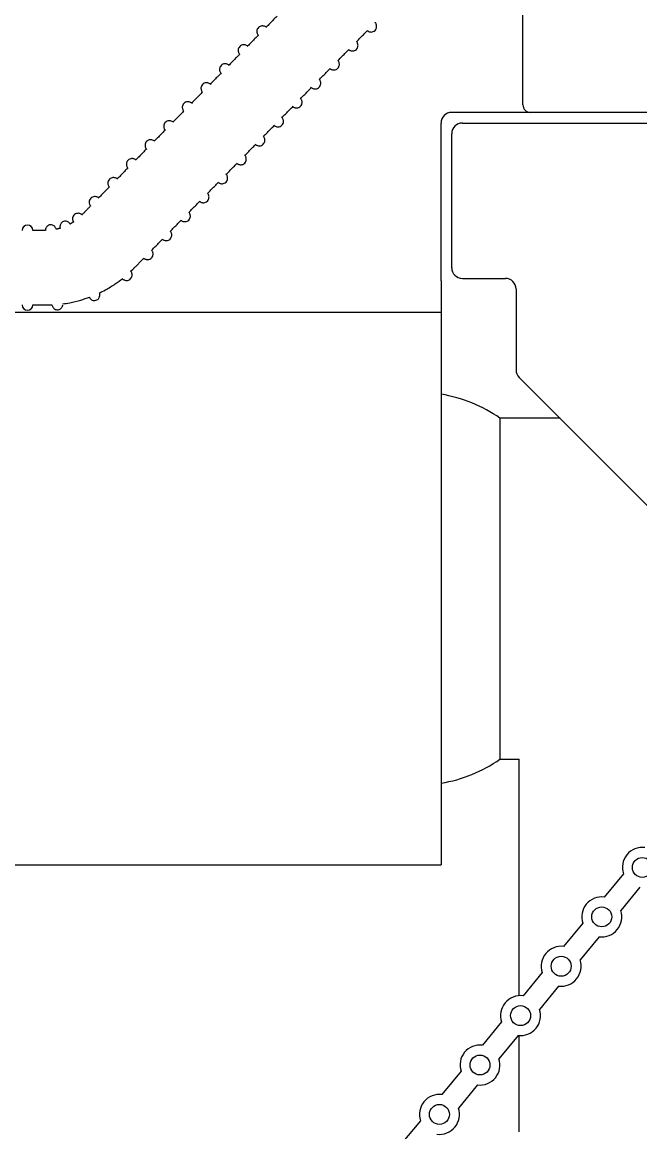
# Model space of a CAD drawing. Header units: inches. Extents: x -0.8 to 20, y 3.1 to 20.9.
# Drawn here: x 4.036 to 6.451, y 14.029 to 18.368 of the extents above; entities that cross this region are included whole.
import ezdxf

# ---------------------------------------------------------------- set-up
doc = ezdxf.new("R2010")
doc.units = ezdxf.units.IN
doc.header["$MEASUREMENT"] = 0
doc.header["$PDSIZE"] = -1
doc.layers.add('DIM', color=1, linetype='Continuous')
doc.styles.add('SLDTEXTSTYLE0', font='ARIAL.TTF', dxfattribs={"width": 0.7})
doc.dimstyles.new('SLDDIMSTYLE0', dxfattribs={"dimtxt": 0.15, "dimasz": 0.15, "dimexe": 0, "dimexo": 0.0625, "dimgap": 0.0375, "dimtad": 0, "dimtih": 1, "dimtoh": 1, "dimdec": 3, "dimlfac": 3, "dimrnd": 1e-09, "dimzin": 12, "dimdsep": 46, "dimtxsty": 'SLDTEXTSTYLE0', "dimsah": 1, "dimcen": 0.09, "dimadec": 0, "dimazin": 0, "dimtfac": 1, "dimtdec": 3, "dimtofl": 0, "dimtmove": 0, "dimatfit": 3, "dimfxl": 0, "dimtolj": 1, "dimtzin": 12, "dimarcsym": 0})

# ---------------------------------------------------------------- blocks, each defined once
blk = doc.blocks.new('*D7')
at = {"layer": 'DEFPOINTS', "color": 0}
for p in [(6.1427, 19.2018), (-0.4492, 13.7247), (5.5091, 13.7247)]:
    blk.add_point(p, dxfattribs=at)
at = {"layer": 'DIM', "color": 0, "lineweight": -2}
for p, q in [((6.0802, 19.2018), (-0.4492, 19.2018)), ((-0.4492, 19.0518), (-0.4492, 16.5783)), ((-0.4492, 13.8747), (-0.4492, 16.3482)), ((5.4466, 13.7247), (-0.4492, 13.7247))]:
    blk.add_line(p, q, dxfattribs=at)
at = {"layer": 'DIM', "color": 0}
for points in [[(-0.4742, 19.0518), (-0.4242, 19.0518), (-0.4492, 19.2018)], [(-0.4742, 13.8747), (-0.4242, 13.8747), (-0.4492, 13.7247)]]:
    blk.add_solid(points, dxfattribs=at)
at = {"layer": 'DIM', "color": 0, "insert": (-0.4492, 16.5408), "char_height": 0.15, "attachment_point": 2, "style": 'SLDTEXTSTYLE0'}
blk.add_mtext('\\A1;16 7/16', dxfattribs=at)
blk = doc.blocks.new('*D10')
at = {"layer": 'DEFPOINTS', "color": 0}
for p in [(1.1436, 20.581), (11.5901, 18.896), (1.1436, 16.5215)]:
    blk.add_point(p, dxfattribs=at)
at = {"layer": 'DIM', "color": 0, "lineweight": -2}
for p, q in [((1.1436, 16.584), (1.1436, 20.581)), ((1.2936, 20.581), (5.8944, 20.581)), ((11.4401, 20.581), (6.8393, 20.581)), ((11.5901, 18.9585), (11.5901, 20.581))]:
    blk.add_line(p, q, dxfattribs=at)
at = {"layer": 'DIM', "color": 0}
for points in [[(1.2936, 20.606), (1.2936, 20.556), (1.1436, 20.581)], [(11.4401, 20.606), (11.4401, 20.556), (11.5901, 20.581)]]:
    blk.add_solid(points, dxfattribs=at)
at = {"layer": 'DIM', "color": 0, "insert": (6.3668, 20.6586), "char_height": 0.15, "attachment_point": 2, "style": 'SLDTEXTSTYLE0'}
blk.add_mtext('\\A1;31 5/16 MAX.', dxfattribs=at)

msp = doc.modelspace()

# ---------------------------------------------------------------- linework, layer by layer
at = {"color": 7, "linetype": 'Continuous', "lineweight": 15}
for p, q in [((5.994027, 18.051749), (5.994027, 18.89601)), ((5.994027, 18.045083), (5.994027, 18.051749)), ((6.023961, 18.01515), (5.715894, 18.01515)), ((7.68926, 18.01515), (6.023961, 18.01515)), ((5.674227, 17.365816), (5.674227, 17.973483)), ((5.75756, 17.973483), (6.872561, 17.973483)), ((5.715894, 17.407483), (5.715894, 17.931817)), ((5.674227, 17.355816), (5.674227, 17.365816)), ((5.75756, 17.365816), (5.925894, 17.365816)), ((5.674227, 17.355816), (5.674227, 16.856582)), ((5.96756, 17.32415), (5.96756, 17.008075)), ((5.979764, 16.978612), (6.539357, 16.41902)), ((5.674227, 16.856582), (5.674227, 15.072405)), ((5.90456, 16.819072), (5.90456, 15.485739)), ((5.97956, 14.561), (5.97956, 15.485739)), ((6.387085, 15.037794), (6.312331, 14.946844)), ((6.451464, 14.98488), (6.376709, 14.89393)), ((6.228343, 14.84466), (6.153589, 14.75371)), ((6.292721, 14.791745), (6.217967, 14.700795)), ((6.069601, 14.651525), (5.994847, 14.560575)), ((6.133979, 14.598611), (6.059225, 14.507661)), ((5.910858, 14.458391), (5.836104, 14.367441)), ((5.975237, 14.405477), (5.900482, 14.314527)), ((5.97956, 14.028739), (5.97956, 14.405052)), ((5.752116, 14.265256), (5.677362, 14.174306)), ((5.816494, 14.212342), (5.74174, 14.121392)), ((5.593374, 14.072122), (5.51862, 13.981172))]:
    msp.add_line(p, q, dxfattribs=at)
for centre in [(6.461269, 15.062429), (6.302526, 14.869295), (6.143784, 14.67616), (5.985042, 14.483026), (5.826299, 14.289892), (5.667557, 14.096757)]:
    msp.add_circle(centre, 0.039, dxfattribs=at)
for centre, radius, start, end in [((5.715894, 17.973483), 0.041667, 90, 180), ((6.02396, 18.045083), 0.029933, 180, 270), ((5.75756, 17.931816), 0.041667, 90, 180), ((4.056417, 17.553756), 0.020833, 0, 180), ((5.75756, 17.407483), 0.041667, 180, 270), ((5.925894, 17.32415), 0.041667, 0, 90), ((4.056417, 17.262089), 0.020833, 180, 0), ((6.009227, 17.008075), 0.041667, 180, 225), ((5.582584, 16.357838), 0.5625, 55.082025, 80.623477), ((5.582584, 15.946973), 0.5625, 279.376523, 304.917975), ((6.461269, 15.062429), 0.078167, 82.793986, 198.370589), ((6.302526, 14.869295), 0.078167, 82.793986, 198.370589), ((6.302526, 14.869295), 0.078167, 262.793986, 18.370589), ((6.143784, 14.67616), 0.078167, 82.793986, 198.370589), ((6.143784, 14.67616), 0.078167, 262.793986, 18.370589), ((5.985042, 14.483026), 0.078167, 82.793986, 198.370589), ((5.985042, 14.483026), 0.078167, 262.793986, 18.370589), ((5.826299, 14.289892), 0.078167, 82.793986, 198.370589), ((5.826299, 14.289892), 0.078167, 262.793986, 18.370589), ((5.667557, 14.096757), 0.078167, 82.793986, 198.370589), ((5.667557, 14.096757), 0.078167, 262.793986, 18.370589)]:
    msp.add_arc(centre, radius, start, end, dxfattribs=at)
for points in [[(5.032661, 18.391717), (4.988948, 18.347217)], [(4.959806, 18.31755), (4.916093, 18.27305)], [(5.34273, 18.29116), (5.386443, 18.33566)], [(4.886951, 18.243383), (4.843238, 18.198883)], [(5.269875, 18.216993), (5.313588, 18.261493)], [(5.19702, 18.142826), (5.240733, 18.187326)], [(4.814096, 18.169216), (4.770383, 18.124716)], [(4.741241, 18.095049), (4.697528, 18.050549)], [(5.124165, 18.068659), (5.167878, 18.113159)], [(4.668386, 18.020882), (4.624673, 17.976382)], [(5.05131, 17.994492), (5.095023, 18.038992)], [(4.978455, 17.920325), (5.022168, 17.964825)], [(4.595531, 17.946715), (4.551818, 17.902214)], [(4.9056, 17.846158), (4.949313, 17.890658)], [(4.522676, 17.872547), (4.478963, 17.828047)], [(4.449821, 17.798381), (4.406108, 17.75388)], [(4.832745, 17.771991), (4.876458, 17.816491)], [(4.376967, 17.724214), (4.333254, 17.679714)], [(4.75989, 17.697824), (4.803603, 17.742324)], [(4.687035, 17.623657), (4.730748, 17.668157)], [(4.304112, 17.650047), (4.268548, 17.613842)], [(4.237458, 17.587155), (4.222479, 17.578122)], [(4.61418, 17.54949), (4.657893, 17.59399)], [(4.126805, 17.553756), (4.077251, 17.553756)], [(4.184798, 17.56185), (4.167784, 17.557847)], [(4.541325, 17.475323), (4.585038, 17.519823)], [(4.47278, 17.405544), (4.512183, 17.445656)], [(4.459862, 17.39288), (4.47278, 17.405544)], [(4.87856, 17.232405), (2.655227, 17.232405)], [(4.077251, 17.262089), (4.130503, 17.262089)], [(4.130503, 17.262089), (4.153046, 17.262618)], [(5.674227, 17.232405), (4.87856, 17.232405)], [(6.139305, 16.819072), (5.90456, 16.819072)], [(5.90456, 15.485739), (5.97956, 15.485739)], [(1.726894, 15.072405), (4.87856, 15.072405)], [(4.87856, 15.072405), (5.674227, 15.072405)]]:
    msp.add_open_spline(points, degree=1, dxfattribs=at)
for points, knots in [([(5.385554, 18.334376), (5.386501, 18.333745), (5.388614, 18.332335), (5.392276, 18.330769), (5.397887, 18.329295), (5.405242, 18.329513), (5.412897, 18.332684), (5.418851, 18.338711), (5.421814, 18.345876), (5.422236, 18.352387), (5.42125, 18.357614), (5.419558, 18.361879), (5.417998, 18.364871), (5.416605, 18.366867), (5.416113, 18.367572)], [0, 0, 0, 0, 0.08358357, 0.18641954, 0.27089703, 0.35180686, 0.43697807, 0.52380282, 0.60437827, 0.67403489, 0.74271362, 0.82510642, 0.9381979, 1, 1, 1, 1]), ([(4.990199, 18.34849), (4.98966, 18.348816), (4.987488, 18.350092), (4.984112, 18.351834), (4.977534, 18.353624), (4.969812, 18.353295), (4.962192, 18.349986), (4.956354, 18.343873), (4.953518, 18.33671), (4.953175, 18.330254), (4.954197, 18.32507), (4.955926, 18.320823), (4.957251, 18.318236), (4.958377, 18.316612), (4.958588, 18.31631)], [0.640708819, 0.640708819, 0.640708819, 0.640708819, 0.65797084, 0.710110845, 0.744763214, 0.774442111, 0.805718852, 0.837537725, 0.866821705, 0.892280343, 0.917515944, 0.948157502, 0.990323803, 1, 1, 1, 1]), ([(4.917344, 18.274323), (4.916805, 18.274649), (4.914633, 18.275925), (4.911257, 18.277667), (4.904679, 18.279457), (4.896958, 18.279128), (4.889337, 18.275819), (4.8835, 18.269706), (4.880663, 18.262543), (4.88032, 18.256087), (4.881343, 18.250902), (4.883071, 18.246656), (4.884396, 18.244068), (4.885522, 18.242445), (4.885733, 18.242142)], [0.640707494, 0.640707494, 0.640707494, 0.640707494, 0.657970374, 0.710111109, 0.744763021, 0.774442388, 0.805719199, 0.837538144, 0.866821886, 0.892278384, 0.917515826, 0.948158039, 0.990323781, 1, 1, 1, 1]), ([(5.312699, 18.260209), (5.313646, 18.259577), (5.315759, 18.258168), (5.319421, 18.256601), (5.325032, 18.255129), (5.332388, 18.255346), (5.340042, 18.258517), (5.345996, 18.264544), (5.348959, 18.271709), (5.349381, 18.27822), (5.348395, 18.283447), (5.346704, 18.287712), (5.345143, 18.290704), (5.34375, 18.292699), (5.343258, 18.293405)], [0, 0, 0, 0, 0.08358384, 0.18642013, 0.27089695, 0.35180556, 0.43697704, 0.52380279, 0.60437849, 0.67403534, 0.74271292, 0.82510757, 0.93819941, 1, 1, 1, 1]), ([(4.844489, 18.200156), (4.84395, 18.200482), (4.841778, 18.201758), (4.838402, 18.2035), (4.831824, 18.20529), (4.824103, 18.204961), (4.816482, 18.201652), (4.810645, 18.195539), (4.807808, 18.188376), (4.807465, 18.18192), (4.808488, 18.176735), (4.810216, 18.172489), (4.811541, 18.169901), (4.812668, 18.168278), (4.812878, 18.167975)], [0.64070696, 0.64070696, 0.64070696, 0.64070696, 0.657970139, 0.710110783, 0.744763213, 0.774442162, 0.805718957, 0.837537886, 0.866821917, 0.892278402, 0.917515832, 0.948157443, 0.990323786, 1, 1, 1, 1]), ([(5.239844, 18.186042), (5.240791, 18.18541), (5.242904, 18.184001), (5.246566, 18.182434), (5.252177, 18.180962), (5.259533, 18.18118), (5.267187, 18.184351), (5.273141, 18.190377), (5.276103, 18.197542), (5.276526, 18.204053), (5.27554, 18.209281), (5.273849, 18.213544), (5.272288, 18.216537), (5.270895, 18.218533), (5.270404, 18.219238)], [0, 0, 0, 0, 0.0835837, 0.18642148, 0.27089816, 0.351807, 0.43697835, 0.5237984, 0.60438088, 0.67403053, 0.74271429, 0.82510528, 0.93819801, 1, 1, 1, 1]), ([(5.166989, 18.111875), (5.167936, 18.111243), (5.170049, 18.109834), (5.173711, 18.108267), (5.179322, 18.106795), (5.186678, 18.107012), (5.194332, 18.110184), (5.200286, 18.11621), (5.203249, 18.123375), (5.203671, 18.129886), (5.202685, 18.135114), (5.200993, 18.139377), (5.199433, 18.14237), (5.198041, 18.144366), (5.197549, 18.145071)], [0, 0, 0, 0, 0.08358418, 0.18642051, 0.27089737, 0.35180637, 0.43697873, 0.52379896, 0.60438078, 0.67403157, 0.74271537, 0.82510509, 0.93819958, 1, 1, 1, 1]), ([(4.771635, 18.12599), (4.771096, 18.126316), (4.768923, 18.127592), (4.765547, 18.129333), (4.758969, 18.131123), (4.751247, 18.130795), (4.743627, 18.127485), (4.73779, 18.121372), (4.734953, 18.114209), (4.73461, 18.107753), (4.735633, 18.102568), (4.737361, 18.098321), (4.738686, 18.095736), (4.739813, 18.094111), (4.740023, 18.093808)], [0.640701962, 0.640701962, 0.640701962, 0.640701962, 0.657970524, 0.710110724, 0.744762495, 0.774441732, 0.805719126, 0.837538088, 0.866819858, 0.892278524, 0.917515937, 0.948157543, 0.990322912, 1, 1, 1, 1]), ([(4.69878, 18.051822), (4.698241, 18.052149), (4.696068, 18.053425), (4.692692, 18.055166), (4.686114, 18.056956), (4.678392, 18.056628), (4.670772, 18.053317), (4.664935, 18.047205), (4.662098, 18.040042), (4.661755, 18.033586), (4.662778, 18.028401), (4.664506, 18.024156), (4.665831, 18.021568), (4.666958, 18.019945), (4.667168, 18.019642)], [0.640702521, 0.640702521, 0.640702521, 0.640702521, 0.657970869, 0.710111111, 0.744762959, 0.774442152, 0.805719941, 0.837538874, 0.866820393, 0.892279074, 0.917516498, 0.948157439, 0.990323181, 1, 1, 1, 1]), ([(5.094134, 18.037709), (5.095081, 18.037077), (5.097194, 18.035667), (5.100856, 18.0341), (5.106467, 18.032628), (5.113823, 18.032845), (5.121477, 18.036017), (5.127431, 18.042043), (5.130394, 18.049208), (5.130816, 18.055719), (5.12983, 18.060947), (5.128139, 18.06521), (5.126578, 18.068203), (5.125186, 18.070199), (5.124694, 18.070904)], [0, 0, 0, 0, 0.08358544, 0.18642163, 0.27089837, 0.35180727, 0.43697829, 0.52379943, 0.60438099, 0.67403175, 0.74271419, 0.82510523, 0.93819957, 1, 1, 1, 1]), ([(4.625925, 17.977655), (4.625386, 17.977981), (4.623213, 17.979257), (4.619837, 17.980999), (4.613259, 17.982789), (4.605538, 17.982461), (4.597917, 17.979151), (4.59208, 17.973038), (4.589243, 17.965875), (4.5889, 17.959419), (4.589923, 17.954235), (4.591651, 17.949988), (4.592976, 17.947401), (4.594103, 17.945778), (4.594313, 17.945475)], [0.640702782, 0.640702782, 0.640702782, 0.640702782, 0.657971026, 0.710110602, 0.744762972, 0.77444182, 0.805718538, 0.837537513, 0.866821536, 0.892280207, 0.917515838, 0.948157456, 0.990323788, 1, 1, 1, 1]), ([(5.021279, 17.963542), (5.022226, 17.96291), (5.024339, 17.961501), (5.028001, 17.959932), (5.033612, 17.958461), (5.040968, 17.958678), (5.048622, 17.96185), (5.054576, 17.967877), (5.057539, 17.975041), (5.057961, 17.981552), (5.056975, 17.98678), (5.055284, 17.991043), (5.053723, 17.994036), (5.052331, 17.996032), (5.051839, 17.996737)], [0, 0, 0, 0, 0.08358392, 0.18642138, 0.27089813, 0.35180777, 0.43697919, 0.52380413, 0.60438058, 0.67403028, 0.74271409, 0.82510362, 0.93819797, 1, 1, 1, 1]), ([(4.948424, 17.889374), (4.949371, 17.888743), (4.951484, 17.887334), (4.955146, 17.885765), (4.960757, 17.884293), (4.968113, 17.884511), (4.975767, 17.887682), (4.981721, 17.89371), (4.984684, 17.900874), (4.985106, 17.907385), (4.98412, 17.912613), (4.982429, 17.916876), (4.980868, 17.919869), (4.979476, 17.921865), (4.978984, 17.92257)], [0, 0, 0, 0, 0.08358392, 0.18642141, 0.27089844, 0.35180698, 0.43697923, 0.52380418, 0.60437982, 0.67403658, 0.74271407, 0.8251052, 0.93819956, 1, 1, 1, 1]), ([(4.553069, 17.903488), (4.552531, 17.903814), (4.550358, 17.905091), (4.546982, 17.906833), (4.540404, 17.908621), (4.532683, 17.908294), (4.525062, 17.904984), (4.519225, 17.898871), (4.516388, 17.891708), (4.516045, 17.885252), (4.517068, 17.880068), (4.518796, 17.875821), (4.520121, 17.873234), (4.521248, 17.871611), (4.521458, 17.871308)], [0.640704168, 0.640704168, 0.640704168, 0.640704168, 0.657971038, 0.710111674, 0.744763164, 0.774442321, 0.805719047, 0.837537968, 0.866821679, 0.892280331, 0.917515944, 0.948158123, 0.990323806, 1, 1, 1, 1]), ([(4.480215, 17.829321), (4.479676, 17.829647), (4.477503, 17.830923), (4.474127, 17.832666), (4.467549, 17.834454), (4.459828, 17.834126), (4.452207, 17.830817), (4.44637, 17.824704), (4.443533, 17.817541), (4.44319, 17.811085), (4.444213, 17.805901), (4.445941, 17.801654), (4.447266, 17.799067), (4.448393, 17.797443), (4.448603, 17.797141)], [0.640703769, 0.640703769, 0.640703769, 0.640703769, 0.657970563, 0.710111187, 0.744763204, 0.774441952, 0.805718672, 0.837537586, 0.866821282, 0.892280322, 0.917515927, 0.948157513, 0.990323808, 1, 1, 1, 1]), ([(4.875569, 17.815207), (4.876517, 17.814576), (4.87863, 17.813167), (4.882291, 17.811598), (4.887902, 17.810126), (4.895258, 17.810344), (4.902912, 17.813515), (4.908866, 17.819543), (4.911829, 17.826707), (4.912251, 17.833218), (4.911266, 17.838445), (4.909574, 17.842709), (4.908013, 17.845702), (4.906621, 17.847698), (4.906129, 17.848403)], [0, 0, 0, 0, 0.08358375, 0.18642268, 0.27089926, 0.35180801, 0.43697925, 0.52380403, 0.60438032, 0.67403588, 0.74271459, 0.82510555, 0.93819798, 1, 1, 1, 1]), ([(4.40736, 17.755154), (4.406821, 17.75548), (4.404648, 17.756756), (4.401272, 17.758498), (4.394694, 17.760288), (4.386973, 17.759959), (4.379352, 17.75665), (4.373515, 17.750537), (4.370678, 17.743374), (4.370335, 17.736917), (4.371358, 17.731733), (4.373086, 17.727487), (4.374411, 17.724899), (4.375538, 17.723276), (4.375748, 17.722973)], [0.640703325, 0.640703325, 0.640703325, 0.640703325, 0.657970701, 0.710111304, 0.744763113, 0.774442431, 0.805718837, 0.837537738, 0.866821725, 0.892280361, 0.917515956, 0.948157527, 0.990323807, 1, 1, 1, 1]), ([(4.802714, 17.74104), (4.803662, 17.740408), (4.805775, 17.738999), (4.809437, 17.737432), (4.815047, 17.735959), (4.822403, 17.736177), (4.830057, 17.739348), (4.836011, 17.745375), (4.838974, 17.75254), (4.839396, 17.759051), (4.83841, 17.764278), (4.836719, 17.768543), (4.835158, 17.771535), (4.833766, 17.77353), (4.833274, 17.774236)], [0, 0, 0, 0, 0.08358377, 0.18641978, 0.27089731, 0.35180606, 0.43697777, 0.52380285, 0.60437818, 0.67403484, 0.7427136, 0.82510644, 0.93819797, 1, 1, 1, 1]), ([(4.334504, 17.680987), (4.333965, 17.681313), (4.331793, 17.682589), (4.328417, 17.684331), (4.321839, 17.686121), (4.314118, 17.685792), (4.306497, 17.682483), (4.30066, 17.67637), (4.297823, 17.669206), (4.29748, 17.662751), (4.298503, 17.657566), (4.300231, 17.65332), (4.301556, 17.650732), (4.302683, 17.649109), (4.302893, 17.648806)], [0.640706892, 0.640706892, 0.640706892, 0.640706892, 0.657969961, 0.710110646, 0.744762516, 0.774441883, 0.805718642, 0.837537603, 0.866821332, 0.892277813, 0.917515233, 0.948157443, 0.990323171, 1, 1, 1, 1]), ([(4.729859, 17.666873), (4.730807, 17.666241), (4.73292, 17.664832), (4.736582, 17.663265), (4.742192, 17.661793), (4.749548, 17.662009), (4.757203, 17.665181), (4.763156, 17.671208), (4.766119, 17.678373), (4.766541, 17.684884), (4.765556, 17.690111), (4.763864, 17.694376), (4.762303, 17.697367), (4.760911, 17.699363), (4.760419, 17.700069)], [0, 0, 0, 0, 0.083584, 0.18642021, 0.27089719, 0.35180562, 0.43697693, 0.52380299, 0.60437854, 0.67403539, 0.74271299, 0.82510765, 0.9381995, 1, 1, 1, 1]), ([(4.269626, 17.61494), (4.269502, 17.615028), (4.267903, 17.616167), (4.265242, 17.6179), (4.259064, 17.620324), (4.251515, 17.620835), (4.243796, 17.618544), (4.237305, 17.613308), (4.23357, 17.606574), (4.232425, 17.600149), (4.232847, 17.594905), (4.234054, 17.590637), (4.235079, 17.588087), (4.235889, 17.586631), (4.236065, 17.586315)], [0.527731633, 0.527731633, 0.527731633, 0.527731633, 0.53390968, 0.607271636, 0.656628881, 0.69693081, 0.740066367, 0.784336239, 0.826062123, 0.861447265, 0.895280358, 0.933118737, 0.985512747, 1, 1, 1, 1]), ([(4.657004, 17.592706), (4.657952, 17.592074), (4.660065, 17.590665), (4.663727, 17.589098), (4.669337, 17.587626), (4.676693, 17.587844), (4.684348, 17.591014), (4.690301, 17.597041), (4.693264, 17.604206), (4.693686, 17.610717), (4.692701, 17.615944), (4.691009, 17.620209), (4.689448, 17.6232), (4.688056, 17.625197), (4.687564, 17.625902)], [0, 0, 0, 0, 0.08358381, 0.18641989, 0.27089799, 0.35180679, 0.43697531, 0.52380029, 0.60438265, 0.67403225, 0.74271103, 0.82510395, 0.93819555, 1, 1, 1, 1]), ([(4.167196, 17.561176), (4.167155, 17.561308), (4.166901, 17.562133), (4.165639, 17.564996), (4.162675, 17.569177), (4.157451, 17.573252), (4.150517, 17.575573), (4.143031, 17.575333), (4.136575, 17.572689), (4.13198, 17.568813), (4.129136, 17.564788), (4.127574, 17.561113), (4.126899, 17.558249), (4.126667, 17.556426), (4.126582, 17.55513), (4.126563, 17.554297), (4.126572, 17.553904), (4.126576, 17.553756)], [0, 0, 0, 0, 0.00976368, 0.06065818, 0.14286044, 0.24371821, 0.35168506, 0.46442122, 0.57184526, 0.6580132, 0.73078793, 0.79187813, 0.83933349, 0.87381668, 0.9094048, 0.96583615, 1, 1, 1, 1]), ([(4.22292, 17.578819), (4.222402, 17.579623), (4.22147, 17.581067), (4.218728, 17.584104), (4.214196, 17.587399), (4.207967, 17.589659), (4.200468, 17.589726), (4.193188, 17.586989), (4.187793, 17.582203), (4.184685, 17.576873), (4.183361, 17.572089), (4.183084, 17.568238), (4.183312, 17.564981), (4.183615, 17.563063), (4.183907, 17.561923), (4.183971, 17.561676)], [0, 0, 0, 0, 0.108627446, 0.195262126, 0.266247076, 0.346715944, 0.435707573, 0.527973467, 0.615104611, 0.68652967, 0.749668556, 0.807619937, 0.870975109, 0.972049277, 1, 1, 1, 1]), ([(4.584149, 17.518539), (4.585097, 17.517907), (4.58721, 17.516498), (4.590872, 17.514931), (4.596482, 17.513459), (4.603838, 17.513676), (4.611492, 17.516848), (4.617447, 17.522874), (4.620409, 17.530039), (4.620832, 17.53655), (4.619846, 17.541778), (4.618154, 17.546041), (4.616593, 17.549034), (4.615201, 17.55103), (4.614709, 17.551735)], [0, 0, 0, 0, 0.08358403, 0.18642036, 0.27089722, 0.35180604, 0.4369784, 0.52379863, 0.60438046, 0.67403129, 0.74271381, 0.82510504, 0.93819953, 1, 1, 1, 1]), ([(4.511294, 17.444373), (4.512242, 17.44374), (4.514355, 17.442331), (4.518017, 17.440764), (4.523628, 17.439292), (4.530983, 17.439509), (4.538637, 17.442681), (4.544592, 17.448707), (4.547554, 17.455872), (4.547977, 17.462383), (4.546991, 17.467611), (4.545299, 17.471874), (4.543738, 17.474867), (4.542346, 17.476863), (4.541854, 17.477568)], [0, 0, 0, 0, 0.08358696, 0.18642289, 0.27089952, 0.35180815, 0.43697919, 0.52379927, 0.60438155, 0.67403108, 0.74271472, 0.82510563, 0.93819972, 1, 1, 1, 1]), ([(4.336477, 17.308494), (4.344846, 17.312656), (4.366514, 17.323431), (4.397699, 17.34244), (4.41929, 17.358793), (4.429043, 17.36618)], [0, 0, 0, 0, 0.25653184, 0.66417515, 1, 1, 1, 1]), ([(4.427121, 17.364769), (4.428326, 17.363876), (4.430581, 17.362204), (4.434478, 17.36002), (4.440083, 17.358128), (4.447309, 17.357837), (4.455009, 17.360379), (4.461303, 17.365798), (4.464805, 17.372553), (4.465792, 17.378892), (4.465287, 17.384049), (4.464048, 17.388276), (4.462399, 17.392075), (4.460838, 17.394749), (4.459957, 17.396259)], [0, 0, 0, 0, 0.11072098, 0.20723648, 0.28166877, 0.35439652, 0.43210562, 0.51151587, 0.58511129, 0.64815567, 0.70892915, 0.77821143, 0.87481984, 1, 1, 1, 1]), ([(4.193646, 17.266256), (4.202888, 17.267652), (4.226823, 17.271268), (4.262334, 17.279801), (4.287901, 17.288741), (4.299441, 17.292777)], [0, 0, 0, 0, 0.25656766, 0.66444935, 1, 1, 1, 1]), ([(4.298034, 17.292308), (4.298518, 17.291456), (4.299486, 17.289753), (4.301282, 17.287385), (4.304457, 17.284025), (4.309842, 17.280732), (4.316489, 17.279025), (4.324127, 17.279785), (4.330946, 17.283267), (4.335636, 17.288342), (4.338149, 17.293567), (4.339097, 17.298107), (4.339189, 17.301697), (4.338933, 17.304377), (4.338659, 17.305691), (4.338517, 17.306373)], [0, 0, 0, 0, 0.09785389, 0.19548311, 0.28574527, 0.35309381, 0.43268099, 0.51896338, 0.60661521, 0.68420823, 0.74947573, 0.80781381, 0.86276982, 0.92883117, 1, 1, 1, 1]), ([(4.153264, 17.259597), (4.153351, 17.25918), (4.153504, 17.258454), (4.154404, 17.255791), (4.156234, 17.252227), (4.159777, 17.24808), (4.1653, 17.244499), (4.172432, 17.242774), (4.179773, 17.243681), (4.185784, 17.246726), (4.189911, 17.250685), (4.192422, 17.254681), (4.193726, 17.258174), (4.194231, 17.260607), (4.194324, 17.261469), (4.194353, 17.26174)], [0, 0, 0, 0, 0.05837454, 0.10157317, 0.16919664, 0.25566594, 0.36150601, 0.47886495, 0.59899502, 0.70707978, 0.79514704, 0.86980325, 0.93186762, 0.97855265, 1, 1, 1, 1])]:
    msp.add_open_spline(points, degree=3, knots=knots, dxfattribs=at)

# ---------------------------------------------------------------- dimensions: what is measured, and where the dimension line sits
at = {"layer": 'DIM'}
dim = msp.add_linear_dim(base=(1.14356, 20.581023), p1=(11.590097, 18.89601), p2=(1.14356, 16.521508), text='<> MAX.', dimstyle='SLDDIMSTYLE0', override={"dimdec": 4, "dimlunit": 5, "dimfrac": 2}, dxfattribs=at)
dim.commit()
dim.dimension.update_dxf_attribs({"geometry": '*D10', "text_midpoint": (6.366829, 20.581023)})
dim = msp.add_linear_dim(base=(-0.44919, 13.724739), p1=(6.142735, 19.201814), p2=(5.509144, 13.724739), angle=90, dimstyle='SLDDIMSTYLE0', override={"dimdec": 4, "dimlunit": 5, "dimfrac": 2}, dxfattribs=at)
dim.commit()
dim.dimension.update_dxf_attribs({"geometry": '*D7', "text_midpoint": (-0.44919, 16.463277)})

doc.saveas('drawing.dxf')
